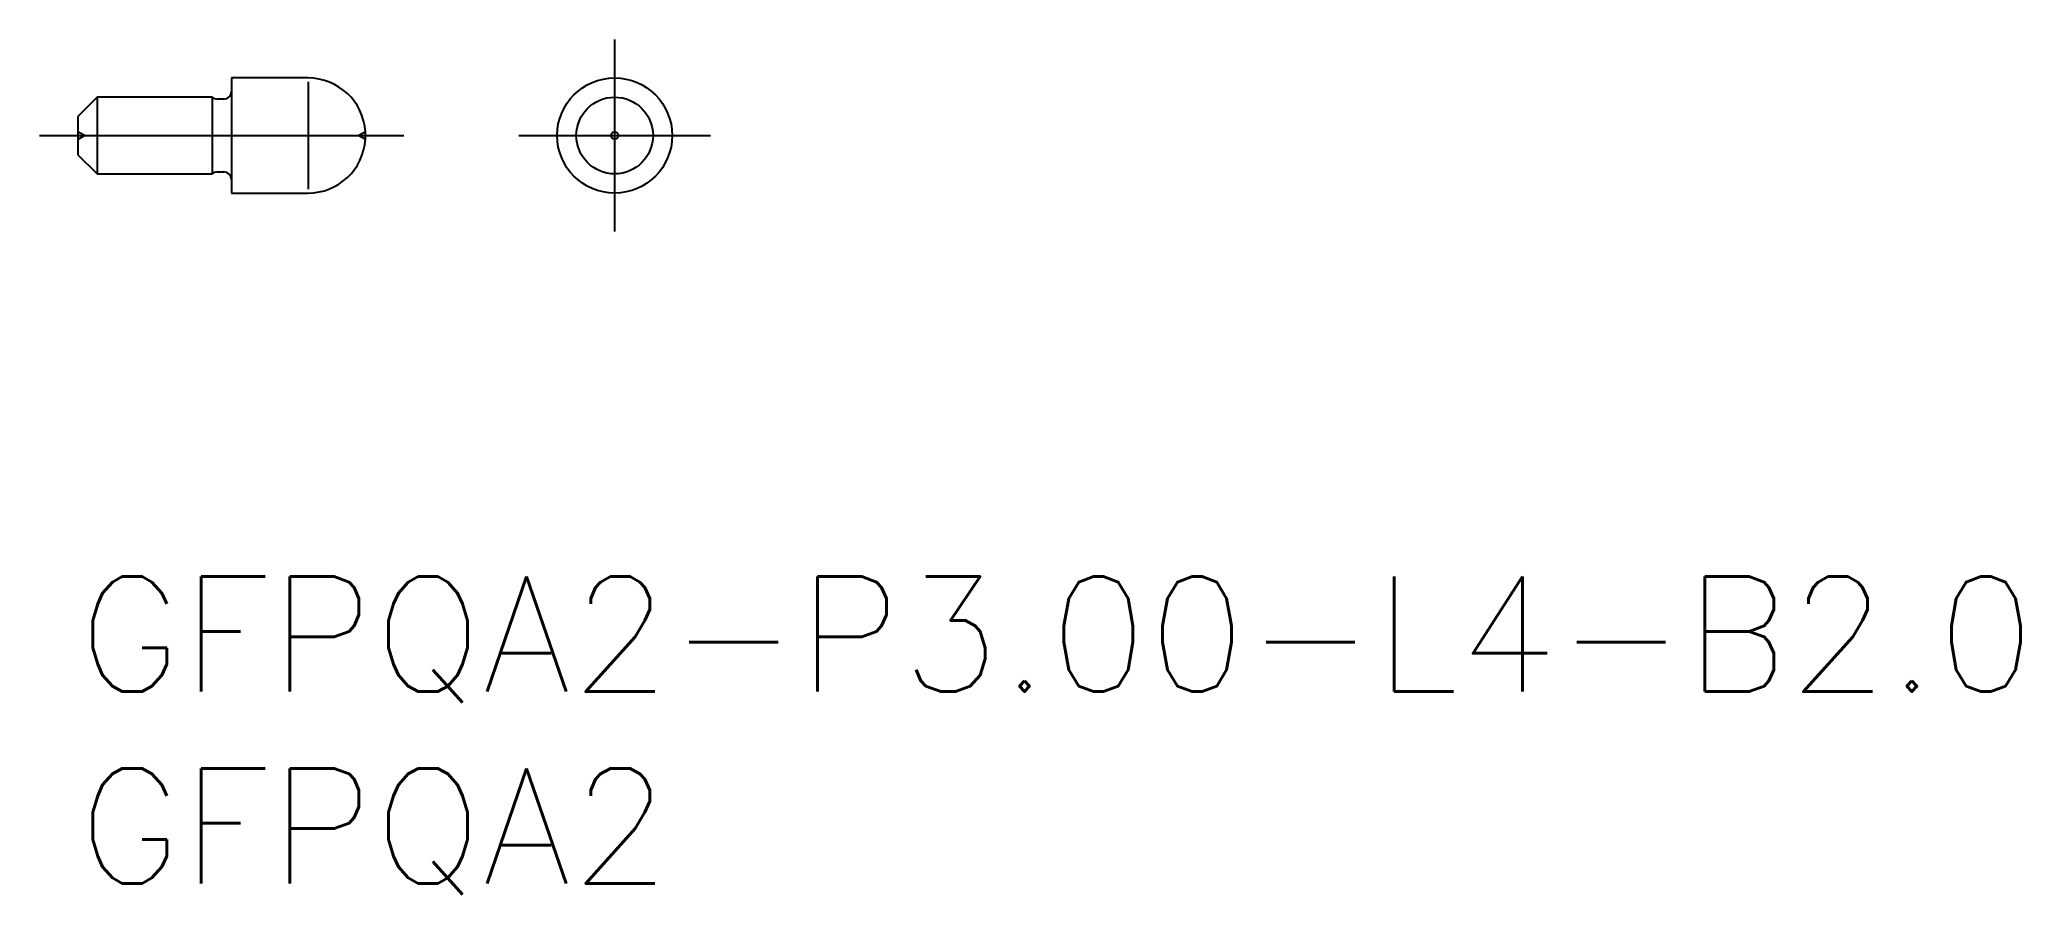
# Model space of a CAD drawing. Extents: x -1 to 50.7, y -8.3 to 14.
import ezdxf

# ---------------------------------------------------------------- set-up
doc = ezdxf.new("R2010")
doc.units = 0
doc.header["$LTSCALE"] = 0.5
doc.linetypes.add('CENTER', pattern=[50.8, 31.75, -6.35, 6.35, -6.35])
doc.linetypes.add('DASHED', pattern=[19.05, 12.7, -6.35])
for name, color, linetype in [('MSM_CENTER', 1, 'CENTER'), ('MSM_CONTINUOUS', 7, 'CONTINUOUS'), ('MSM_DASHED', 4, 'DASHED'), ('MSM_NARROW', 5, 'CONTINUOUS'), ('MSM_PART_NUMBER', 7, 'CONTINUOUS')]:
    doc.layers.add(name, color=color, linetype=linetype)
doc.styles.get("Standard").update_dxf_attribs({"font": 'txt.shx', "height": 0.5, "bigfont": 'bigfont.shx'})

# ---------------------------------------------------------------- blocks, each defined once
blk = doc.blocks.new('*U15')
at = {"layer": 'MSM_PART_NUMBER'}
blk.add_text('GFPQA2-P3.00-L4-B2.0', height=3, dxfattribs=at).set_placement((0, -3))
blk = doc.blocks.new('*U16')
at = {"layer": 'MSM_PART_NUMBER'}
blk.add_text('GFPQA2', height=3, dxfattribs=at).set_placement((0, -8))

msp = doc.modelspace()

# ---------------------------------------------------------------- linework, layer by layer
at = {"layer": 'MSM_CENTER'}
for p, q in [((13.997, 9), (13.997, 14)), ((-1, 11.5), (8.497, 11.5)), ((11.497, 11.5), (16.497, 11.5))]:
    msp.add_line(p, q, dxfattribs=at)
at = {"layer": 'MSM_CONTINUOUS'}
for p, q in [((6, 13), (4, 13)), ((4, 13), (4, 10)), ((0.5, 12.5), (0, 12)), ((3.5, 12.5), (0.5, 12.5)), ((0.5, 12.5), (0.5, 10.5)), ((3.5, 12.5), (3.5, 10.5)), ((3.8, 12.45), (3.632, 12.45)), ((0, 12), (0, 11)), ((7.497, 11.402), (7.497, 11.598)), ((0, 11), (0.5, 10.5)), ((0.5, 10.5), (3.5, 10.5)), ((3.632, 10.55), (3.8, 10.55)), ((4, 10), (6, 10))]:
    msp.add_line(p, q, dxfattribs=at)
for radius in [1.5, 0.0981]:
    msp.add_circle((13.997, 11.5), radius, dxfattribs=at)
for centre, radius, start, end in [((6, 11.5), 1.5, 3.7515, 90), ((3.632, 12.65), 0.2, 228.5904, 270), ((3.8, 12.65), 0.2, 270, 0), ((6, 11.5), 1.5, 270, 356.2485), ((3.632, 10.35), 0.2, 90, 131.4096), ((3.8, 10.35), 0.2, 0, 90)]:
    msp.add_arc(centre, radius, start, end, dxfattribs=at)
at = {"layer": 'MSM_DASHED'}
for p, q in [((0.173, 11.5), (0, 11.6)), ((0, 11.4), (0.173, 11.5)), ((7.497, 11.598), (7.327, 11.5)), ((7.327, 11.5), (7.497, 11.402))]:
    msp.add_line(p, q, dxfattribs=at)
msp.add_circle((13.997, 11.5), 1, dxfattribs=at)
at = {"layer": 'MSM_NARROW'}
msp.add_line((6, 12.9), (6, 10.1), dxfattribs=at)

# ---------------------------------------------------------------- block references
at = {"layer": 'MSM_CONTINUOUS'}
for name in ['*U15', '*U16']:
    msp.add_blockref(name, (0, 0), dxfattribs=at)

doc.saveas('drawing.dxf')
